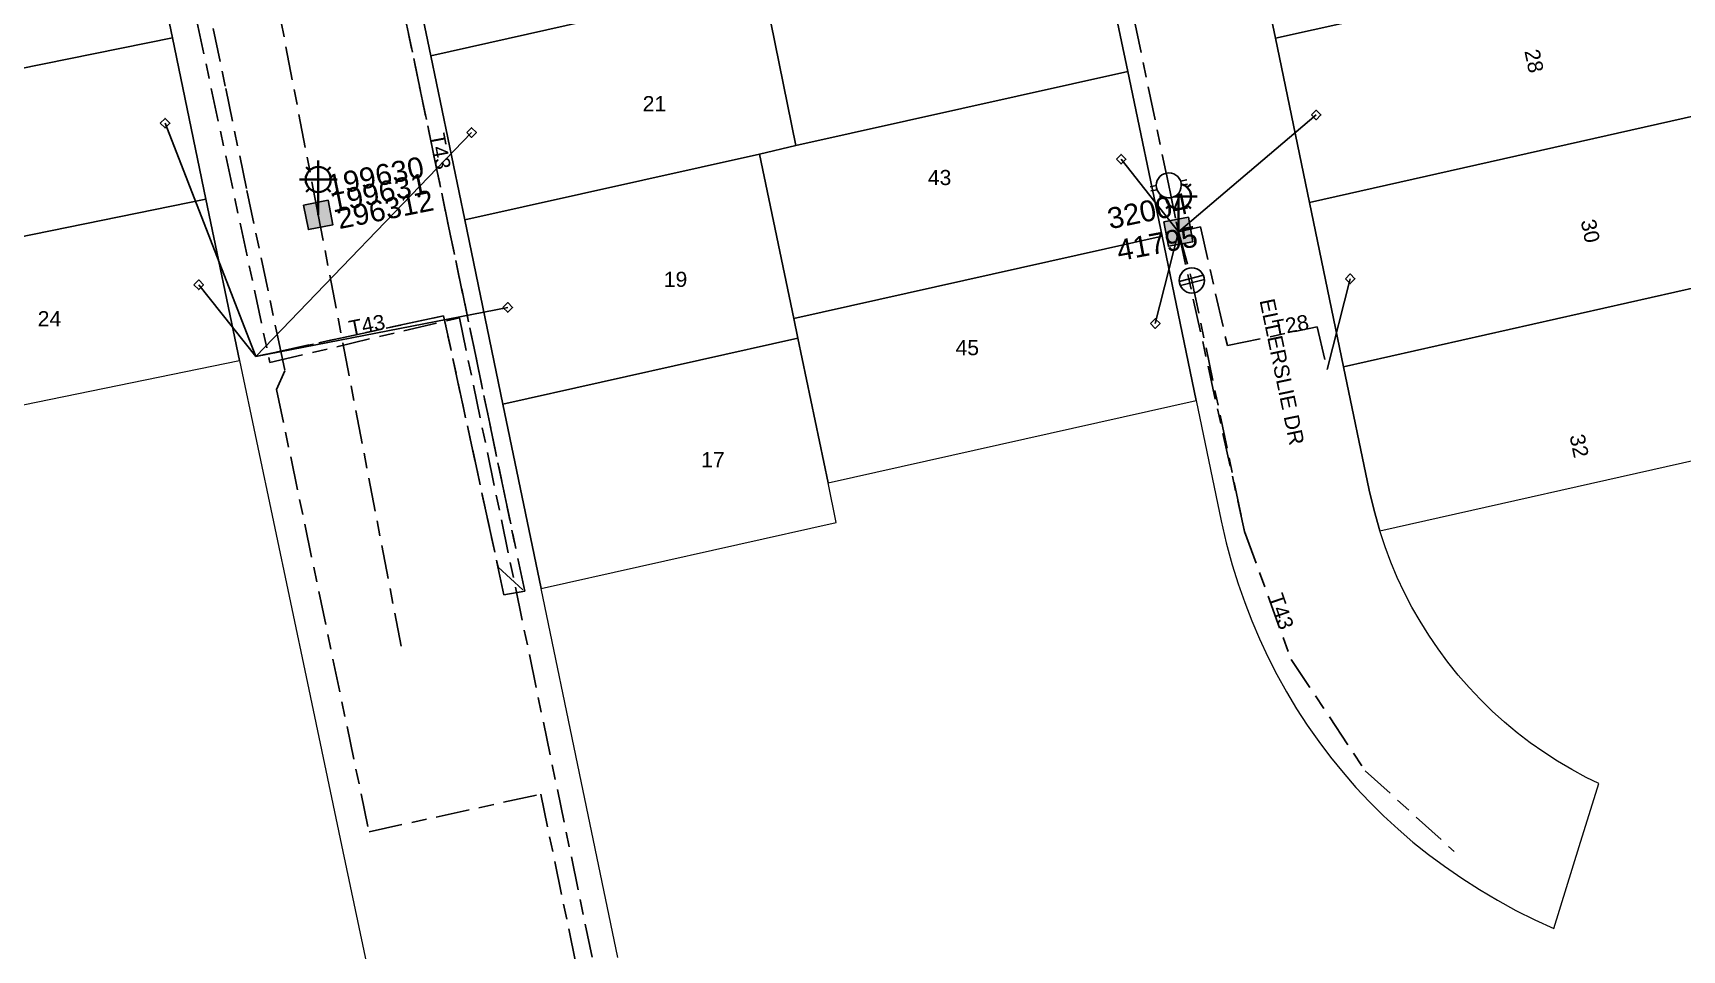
# Model space of a CAD drawing. Header units: metres. Extents: x 314590 to 317940, y 6263421 to 6264427.
# Drawn here: x 317055.2 to 317251.6, y 6263628.8 to 6263738.1 of the extents above; entities that cross this region are included whole.
import ezdxf
from ezdxf.enums import TextEntityAlignment as Align

# ---------------------------------------------------------------- set-up
doc = ezdxf.new("R2010")
doc.units = ezdxf.units.M
doc.linetypes.add('Cable Exist UG', pattern=[8.2, 4, -1.2, 1.8, -1.2])
doc.layers.get('0').update_dxf_attribs({"color": 6})
doc.layers.add('Cadastre Land Parcels_SP_EXT', color=9, linetype='Continuous', lineweight=5)
doc.layers.add('Cadastre Roads_SP_EXT', color=9, linetype='Continuous', lineweight=5)
for name, color, linetype in [('Equip_LV_EXT', 7, 'Continuous'), ('Equip_SP_SL_EXT', 7, 'Continuous'), ('Mains_HV_EXT', 7, 'Continuous'), ('Mains_LV_EXT', 7, 'Continuous'), ('Mains_SL_EXT', 7, 'Continuous'), ('Services_SP_EXT', 7, 'Continuous'), ('SupportsUG_SP_LV_SL_EXT', 7, 'Continuous')]:
    doc.layers.add(name, color=color, linetype=linetype)
doc.styles.add('COLUMN_LABEL', font='arial.ttf')
doc.styles.add('iecARIAL', font='arial.ttf', dxfattribs={"height": 2})
doc.styles.add('POLE_LABEL', font='arial.ttf')
doc.styles.get("Standard").update_dxf_attribs({"font": 'arial.ttf'})

# ---------------------------------------------------------------- blocks, each defined once
blk = doc.blocks.new('COLUMN_EXT')
blk.add_hatch(color=256).paths.add_polyline_path([(-1.49, 1.48), (-1.49, -1.49), (1.48, -1.49), (1.48, 1.48)])
blk.add_lwpolyline([(-1.49, -1.49), (1.48, -1.49), (1.48, 1.48), (-1.49, 1.48)], close=True)
for tag, height, style, flags, p in [('ASSET_NUM', 2.5, 'COLUMN_LABEL', 8, (2, 2)), ('STRUCTURE_PLANT_NUMBER', 0.2, 'POLE_LABEL', 9, (1.81, 0.03)), ('STREET_CODE', 0.2, 'COLUMN_LABEL', 9, (1.81, -0.2))]:
    blk.add_attdef(tag, text='', height=height, dxfattribs=dict(style=style, flags=flags)).set_placement(p, align=Align.MIDDLE_LEFT)
at = {"flags": 9}
for tag, p in [('COLUMN_TYPE', (1.81, -0.4)), ('OWNED_BY', (1.81, -0.6)), ('STATE', (1.81, -0.8)), ('USAGE', (1.81, -1)), ('STREETNAME', (1.81, -1.6)), ('SUBURB', (1.81, -1.8)), ('LEGEND', (1.81, -1.2)), ('LOCATION', (1.81, -1.4)), ('NOTES', (1.81, -2))]:
    blk.add_attdef(tag, text='', height=0.2, dxfattribs=at).set_placement(p, align=Align.MIDDLE_LEFT)
at = {"flags": 1}
blk.add_attdef('Z', (1.81, -2.35), '', height=0.2, dxfattribs=at)
blk = doc.blocks.new('SL_LANTERN_EXT')
at = {"lineweight": 40}
for p, q in [((0, 1.97), (0, 6.47)), ((-2.25, 4.22), (2.25, 4.22)), ((-1.46, 5.68), (-1.06, 5.28)), ((1.46, 5.68), (1.06, 5.28)), ((-1.46, 2.76), (-1.06, 3.16)), ((0, 0), (0, 2.72)), ((1.46, 2.76), (1.06, 3.16))]:
    blk.add_line(p, q, dxfattribs=at)
blk.add_circle((0, 4.22), 1.5, dxfattribs=at)
at = {"style": 'iecARIAL', "flags": 8}
blk.add_attdef('ASSET_NUM', (1.5, 1.5), '', height=2.5, dxfattribs=at)
for tag, p, height, flags in [('OPERATING_VOLTAGE', (0.98, -1.65), 0.2, 9), ('ORIENTATION', (0.98, -1.85), 0.2, 9), ('OWNED_BY', (0.98, -2.05), 0.2, 9), ('CONSTRUCTED_VOLTAGE', (0.98, -0.65), 0.2, 9), ('CONTROL_TYPE', (0.98, -0.85), 0.2, 9), ('LANTERN_PURPOSE', (0.98, -1.05), 0.2, 9), ('LANTERN_TYPE', (0.98, -1.25), 0.2, 9), ('NO_PHASES', (0.98, -1.45), 0.2, 9), ('LNUMBER', (2.18, -3.25), 2.5, 8), ('STATE', (0.98, -2.25), 0.2, 9), ('USAGE', (0.98, -2.45), 0.2, 9), ('CEXIST', (0.98, -2.65), 0.2, 9), ('CNEW', (0.98, -2.85), 0.2, 9), ('CNUMBER', (0.98, -3.05), 0.2, 9), ('CREMOVE', (0.98, -3.25), 0.2, 9), ('CREPLACE', (0.98, -3.45), 0.2, 9), ('LKINGHEIGHT', (0.98, -3.65), 0.2, 9), ('LBRACKET', (0.98, -3.85), 0.2, 9), ('LBRACKETVOCAB', (0.98, -4.05), 0.2, 9), ('LCATEGORY', (0.98, -4.25), 0.2, 9), ('LCHARGE1', (0.98, -4.45), 0.2, 9), ('LCHARGE1PERCENT', (0.98, -4.65), 0.2, 9), ('LCHARGE2', (0.98, -4.85), 0.2, 9), ('LCHARGE2PERCENT', (0.98, -5.05), 0.2, 9), ('LCHARGE3', (0.98, -5.25), 0.2, 9), ('LCHARGE3PERCENT', (0.98, -5.45), 0.2, 9), ('LEXIST', (0.98, -5.65), 0.2, 9), ('LLAMP', (0.98, -5.85), 0.2, 9), ('LLAMPVOCAB', (0.98, -6.05), 0.2, 9), ('LMAST', (0.98, -6.25), 0.2, 9), ('LMASTVOCAB', (0.98, -6.45), 0.2, 9), ('LNEW', (0.98, -6.65), 0.2, 9), ('LANTNUMBER', (0.98, -6.85), 0.2, 9), ('LOUTREACH', (0.98, -7.25), 0.2, 9), ('LOUTREACHVOCAB', (0.98, -7.45), 0.2, 9), ('LRATECODE', (0.98, -7.65), 0.2, 9), ('LREMOVE', (0.98, -7.85), 0.2, 9), ('LREPLACE', (0.98, -8.05), 0.2, 9), ('STREETNAME', (0.98, -9.25), 0.2, 9), ('SUBURB', (0.98, -9.45), 0.2, 1), ('LTYPE', (0.98, -8.25), 0.2, 9), ('LTYPEVOCAB', (0.98, -8.45), 0.2, 9), ('LEGEND', (0.98, -8.65), 0.2, 9), ('LOCATION', (0.98, -8.85), 0.2, 9), ('NOTES', (0.98, -9.05), 0.2, 9)]:
    blk.add_attdef(tag, p, '', height=height, dxfattribs=dict(flags=flags))
blk = doc.blocks.new('CCP_EXT')
at = {"flags": 9}
for tag, p in [('STATE', (0, -1.8)), ('NOTES', (0, -2))]:
    blk.add_attdef(tag, text='', height=0.2, dxfattribs=at).set_placement(p, align=Align.MIDDLE_LEFT)
blk.add_wipeout([(0, 0.57), (0.57, 0), (0, -0.57), (-0.57, 0)])
blk.add_lwpolyline([(-0.57, 0), (0, 0.57), (0.57, 0), (0, -0.57), (-0.57, 0)])
at = {"flags": 1}
blk.add_attdef('Z', (0, 0), '', height=0.2, dxfattribs=at)
at = {"flags": 9}
for tag, p in [('CCP_TYPE', (0, 0)), ('CONSTRUCTED_VOLTAGE', (0, -0.2)), ('OPERATING_VOLTAGE', (0, -0.6)), ('ORIENTATION', (0, -0.8)), ('OWNED_BY', (0, -1)), ('NO_PHASES', (0, -0.4)), ('USAGE', (0, -1.2)), ('LEGEND', (0, -1.4)), ('LIFE_SUPPORT', (0, -1.6))]:
    blk.add_attdef(tag, text='', height=0.2, dxfattribs=at).set_placement(p, align=Align.MIDDLE_LEFT)
blk = doc.blocks.new('LV_UG_LINKS_CLOSED_EXT')
blk.add_wipeout([(-1.06, 1.06), (-1.18, 0.92), (-1.29, 0.76), (-1.37, 0.59), (-1.43, 0.42), (-1.48, 0.23), (-1.49, 0.05), (-1.49, -0.14), (-1.46, -0.33), (-1.41, -0.51), (-1.33, -0.68), (-1.24, -0.84), (-1.12, -0.99), (-0.99, -1.12), (-0.84, -1.24), (-0.68, -1.33), (-0.51, -1.41), (-0.33, -1.46), (-0.14, -1.49), (0.05, -1.49), (0.23, -1.48), (0.42, -1.43), (0.59, -1.37), (0.76, -1.29), (0.92, -1.18), (1.06, -1.06), (1.18, -0.92), (1.29, -0.76), (1.37, -0.59), (1.43, -0.42), (1.48, -0.23), (1.49, -0.05), (1.49, 0.14), (1.46, 0.33), (1.41, 0.51), (1.33, 0.68), (1.24, 0.84), (1.12, 0.99), (0.99, 1.12), (0.84, 1.24), (0.68, 1.33), (0.51, 1.41), (0.33, 1.46), (0.14, 1.49), (-0.05, 1.49), (-0.23, 1.48), (-0.42, 1.43), (-0.59, 1.37), (-0.76, 1.29), (-0.92, 1.18)])
for p, q in [((-0.25, -1.48), (-0.25, 1.48)), ((0.25, -1.48), (0.25, 1.48))]:
    blk.add_line(p, q)
blk.add_circle((0, 0), 1.5)
at = {"flags": 9}
for tag, p in [('ACTUAL_STATUS', (0, 0)), ('CONSTRUCTED_VOLTAGE', (0, -0.2)), ('OPERATING_VOLTAGE', (0, -0.6)), ('ORIENTATION', (0, -0.8)), ('STATE', (0, -1)), ('SWITCH_TYPE', (0, -1.2)), ('NO_PHASES', (0, -0.4)), ('USAGE', (0, -1.4)), ('NOTES', (0, -1.6))]:
    blk.add_attdef(tag, text='', height=0.2, dxfattribs=at).set_placement(p, align=Align.MIDDLE_LEFT)
at = {"flags": 1}
blk.add_attdef('Z', (0, 0), '', height=0.2, dxfattribs=at)
blk = doc.blocks.new('LV_UG_LINKS_OPEN_EXT')
for p, q in [((-0.25, 1.47), (-0.25, 2.22)), ((0.25, 1.47), (0.25, 2.22)), ((-0.25, -1.47), (-0.25, -2.22)), ((0.25, -1.47), (0.25, -2.22))]:
    blk.add_line(p, q)
at = {"flags": 9}
for tag, p in [('ACTUAL_STATUS', (0, 0)), ('CONSTRUCTED_VOLTAGE', (0, -0.2)), ('OPERATING_VOLTAGE', (0, -0.6)), ('ORIENTATION', (0, -0.8)), ('STATE', (0, -1)), ('SWITCH_TYPE', (0, -1.2)), ('NO_PHASES', (0, -0.4)), ('USAGE', (0, -1.4)), ('NOTES', (0, -1.6))]:
    blk.add_attdef(tag, text='', height=0.2, dxfattribs=at).set_placement(p, align=Align.MIDDLE_LEFT)
at = {"flags": 1}
blk.add_attdef('Z', (0, 0), '', height=0.2, dxfattribs=at)
blk.add_wipeout([(-0.25, 1.47), (-0.43, 1.43), (-0.61, 1.36), (-0.77, 1.28), (-0.93, 1.17), (-1.07, 1.05), (-1.19, 0.9), (-1.29, 0.75), (-1.38, 0.58), (-1.44, 0.4), (-1.48, 0.22), (-1.49, 0.03), (-1.49, -0.16), (-1.45, -0.34), (-1.4, -0.52), (-1.32, -0.69), (-1.23, -0.85), (-1.11, -1), (-0.98, -1.13), (-0.83, -1.24), (-0.66, -1.34), (-0.49, -1.41), (-0.31, -1.46), (-0.13, -1.49), (0.06, -1.49), (0.25, -1.47), (0.43, -1.43), (0.61, -1.36), (0.77, -1.28), (0.93, -1.17), (1.07, -1.05), (1.19, -0.9), (1.29, -0.75), (1.38, -0.58), (1.44, -0.4), (1.48, -0.22), (1.49, -0.03), (1.49, 0.16), (1.45, 0.34), (1.4, 0.52), (1.32, 0.69), (1.23, 0.85), (1.11, 1), (0.98, 1.13), (0.83, 1.24), (0.66, 1.34), (0.49, 1.41), (0.31, 1.46), (0.13, 1.49), (-0.06, 1.49)])
blk.add_lwpolyline([(0, -1.49, 1), (0, 1.49, 1)], format="xyb", close=True)

msp = doc.modelspace()

# ---------------------------------------------------------------- linework, layer by layer
at = {"layer": 'Cadastre Land Parcels_SP_EXT', "linetype": 'Continuous'}
for points in [[(317242.1, 6263746.12), (317238.07, 6263765.8), (317199.06, 6263757.07), (317203.15, 6263737.47), (317242.1, 6263746.12)], [(317142.07, 6263744.26), (317137.98, 6263763.84), (317098.49, 6263754.96), (317102.59, 6263735.34), (317142.07, 6263744.26)], [(317071.81, 6263737.5), (317067.81, 6263756.75), (317030.72, 6263749.25), (317034.36, 6263731.68), (317034.75, 6263729.97), (317071.81, 6263737.5)], [(317185.59, 6263733.47), (317181.47, 6263753.08), (317142.31, 6263744.32), (317142.07, 6263744.26), (317146.04, 6263724.67), (317185.59, 6263733.47)], [(317257.84, 6263729.28), (317253.68, 6263748.84), (317242.1, 6263746.12), (317203.15, 6263737.47), (317207.21, 6263717.89), (317257.84, 6263729.28)], [(317146.04, 6263724.67), (317142.07, 6263744.26), (317102.59, 6263735.34), (317106.65, 6263715.81), (317141.73, 6263723.65), (317146.04, 6263724.67)], [(317075.79, 6263718.27), (317071.81, 6263737.5), (317034.75, 6263729.97), (317038.08, 6263713.93), (317038.76, 6263710.72), (317075.79, 6263718.27)], [(317189.66, 6263713.88), (317185.59, 6263733.47), (317146.04, 6263724.67), (317141.73, 6263723.65), (317145.82, 6263704.07), (317189.66, 6263713.88)], [(317211.28, 6263698.3), (317262.01, 6263709.72), (317259.14, 6263723.18), (317257.84, 6263729.28), (317207.21, 6263717.89), (317211.28, 6263698.3)], [(317145.82, 6263704.07), (317141.73, 6263723.65), (317106.65, 6263715.81), (317111.17, 6263693.84), (317146.28, 6263701.72), (317145.82, 6263704.07)], [(317079.81, 6263699.03), (317075.79, 6263718.27), (317038.76, 6263710.72), (317041.78, 6263696.19), (317042.78, 6263691.47), (317079.81, 6263699.03)], [(317193.73, 6263694.27), (317189.66, 6263713.88), (317145.82, 6263704.07), (317146.28, 6263701.72), (317149.89, 6263684.46), (317193.73, 6263694.27)], [(317265.95, 6263691.18), (317262.01, 6263709.72), (317211.28, 6263698.3), (317214.33, 6263683.61), (317214.9, 6263681.18), (317215.59, 6263678.76), (317255.15, 6263687.67), (317266.17, 6263690.15), (317265.95, 6263691.18)], [(317149.89, 6263684.46), (317146.28, 6263701.72), (317111.17, 6263693.84), (317115.73, 6263671.87), (317150.84, 6263679.76), (317149.89, 6263684.46)]]:
    msp.add_lwpolyline(points, close=True, dxfattribs=at)
at = {"layer": 'Mains_SL_EXT', "linetype": 'Cable Exist UG'}
for points in [[(317089.19, 6263716.39), (317081.95, 6263754.09)], [(317099.06, 6263665.01), (317089.19, 6263716.39)]]:
    msp.add_lwpolyline(points, dxfattribs=at)

# ---------------------------------------------------------------- block references
at = {"layer": 'Equip_SP_SL_EXT'}
ref = msp.add_blockref('SL_LANTERN_EXT', (317089.19, 6263716.39), dxfattribs=at)
ref.add_attrib('ASSET_NUM', '199630', dxfattribs={"layer": '0', "height": 2.5, "rotation": 11.5078, "style": 'iecARIAL'}).set_placement((317090.69, 6263717.89), align=Align.BOTTOM_LEFT)
ref = msp.add_blockref('SL_LANTERN_EXT', (317089.19, 6263716.39), dxfattribs=at)
ref.add_attrib('ASSET_NUM', '199631', dxfattribs={"layer": '0', "height": 2.5, "rotation": 11.4286, "style": 'iecARIAL'}).set_placement((317090.69, 6263717.89), align=Align.MIDDLE_LEFT)
ref = msp.add_blockref('SL_LANTERN_EXT', (317191.61, 6263714.38), dxfattribs=at)
ref.add_attrib('ASSET_NUM', '32004', dxfattribs={"layer": '0', "height": 2.5, "rotation": 11.5045, "style": 'iecARIAL'}).set_placement((317193.11, 6263715.88), align=Align.BOTTOM_RIGHT)
at = {"layer": 'SupportsUG_SP_LV_SL_EXT'}
ref = msp.add_blockref('COLUMN_EXT', (317089.19, 6263716.39), dxfattribs=dict(at, rotation=280.8745737052119))
ref.add_attrib('ASSET_NUM', '296312', dxfattribs={"layer": '0', "height": 2.5, "rotation": 11.3336, "style": 'COLUMN_LABEL'}).set_placement((317091.19, 6263717.14), align=Align.TOP_LEFT)
ref = msp.add_blockref('COLUMN_EXT', (317191.61, 6263714.38), dxfattribs=dict(at, rotation=280.5746442013753))
ref.add_attrib('ASSET_NUM', '41795', dxfattribs={"layer": '0', "height": 2.5, "rotation": 10.6109, "style": 'COLUMN_LABEL'}).set_placement((317193.61, 6263715.13), align=Align.TOP_RIGHT)

# ---------------------------------------------------------------- texts
at = {"layer": 'Cadastre Land Parcels_SP_EXT'}
for s, rotation, p in [('28', 281.7131, (317232.8, 6263735.92)), ('30', 281.727, (317239.5, 6263715.67)), ('32', 281.7273, (317238.17, 6263690.07))]:
    msp.add_text(s, height=1.8, rotation=rotation, dxfattribs=at).set_placement(p)
for s, p in [('21', (317127.82, 6263728.75)), ('43', (317161.77, 6263719.95)), ('19', (317130.33, 6263707.82)), ('24', (317055.78, 6263703.13)), ('45', (317165.07, 6263699.68)), ('17', (317134.78, 6263686.33))]:
    msp.add_text(s, height=1.8, dxfattribs=at).set_placement(p)
at = {"layer": 'Cadastre Roads_SP_EXT'}
msp.add_text('ELLERSLIE DR', height=1.8, rotation=281.7385, dxfattribs=at).set_placement((317201.26, 6263706.2))
at = {"layer": 'Mains_LV_EXT'}
for s, rotation, p in [('T43', 280.6208, (317102.44, 6263725.94)), ('T43', 11.1414, (317093.03, 6263701.98)), ('T28', 10.7111, (317203.01, 6263701.99)), ('T43', 288.8098, (317202.3, 6263670.92))]:
    msp.add_text(s, height=1.8, rotation=rotation, dxfattribs=at).set_placement(p)

# ---------------------------------------------------------------- next in the draw order: block references
at = {"layer": 'Services_SP_EXT'}
for p in [(317208.01, 6263728.3), (317070.95, 6263727.32), (317107.45, 6263726.2), (317184.79, 6263723.03), (317074.95, 6263708.07), (317212.06, 6263708.79), (317111.75, 6263705.37), (317188.85, 6263703.45)]:
    msp.add_blockref('CCP_EXT', p, dxfattribs=at)

# ---------------------------------------------------------------- next in the draw order: linework, layer by layer
at = {"layer": 'Cadastre Roads_SP_EXT', "linetype": 'Continuous'}
for points in [[(317124.85, 6263627.93), (317120.29, 6263649.9), (317115.73, 6263671.87), (317111.17, 6263693.84), (317106.65, 6263715.81), (317102.59, 6263735.34), (317098.49, 6263754.96), (317097.8, 6263757.93), (317093.73, 6263777.56), (317089.67, 6263797.14), (317085.61, 6263816.69), (317081.54, 6263836.32), (317077.48, 6263855.9), (317073.42, 6263875.48), (317068.87, 6263897.53), (317066.88, 6263907.17), (317064.94, 6263916.12), (317061.13, 6263934.73), (317057.26, 6263953.37), (317052.42, 6263976.78), (317051.63, 6263980.58), (317050.62, 6263985.48), (317045.65, 6264009.51), (317035.49, 6264058.47)], [(317048.25, 6263851.22), (317050.18, 6263841.79), (317052.03, 6263832.62), (317053.86, 6263823.35), (317053.99, 6263822.72), (317057.14, 6263807.62), (317060.35, 6263792.17), (317063.4, 6263777.66), (317066.33, 6263763.67), (317067.21, 6263759.68), (317067.21, 6263759.66), (317067.26, 6263759.43), (317067.81, 6263756.75), (317071.81, 6263737.5), (317075.79, 6263718.27), (317079.81, 6263699.03), (317083.87, 6263679.82), (317087.9, 6263660.59), (317091.95, 6263641.32), (317096.08, 6263621.76)], [(317181.47, 6263753.08), (317185.59, 6263733.47), (317189.66, 6263713.88), (317193.73, 6263694.27), (317196.71, 6263679.95), (317197.31, 6263677.33), (317198.01, 6263674.71), (317198.74, 6263672.46), (317199.5, 6263670.23), (317200.34, 6263668.04), (317201.26, 6263665.87), (317202.25, 6263663.74), (317203.32, 6263661.64), (317204.46, 6263659.58), (317205.67, 6263657.57), (317206.95, 6263655.59), (317208.31, 6263653.67), (317209.73, 6263651.79), (317211.21, 6263649.96), (317212.75, 6263648.19), (317214.36, 6263646.47), (317216.03, 6263644.81), (317217.76, 6263643.21), (317219.54, 6263641.68), (317221.37, 6263640.2), (317223.29, 6263638.81), (317225.36, 6263637.38), (317227.46, 6263636.03), (317229.61, 6263634.75), (317231.8, 6263633.54), (317234.04, 6263632.42), (317236.31, 6263631.39), (317239.33, 6263641.13), (317241.66, 6263648.64), (317240.18, 6263649.37), (317238.45, 6263650.31), (317236.76, 6263651.31), (317235.11, 6263652.38), (317233.51, 6263653.51), (317231.95, 6263654.71), (317230.44, 6263655.97), (317228.98, 6263657.29), (317227.57, 6263658.66), (317226.22, 6263660.09), (317224.93, 6263661.57), (317223.7, 6263663.1), (317222.53, 6263664.69), (317221.42, 6263666.31), (317220.38, 6263667.98), (317219.41, 6263669.68), (317218.5, 6263671.43), (317217.66, 6263673.21), (317216.9, 6263675.02), (317216.21, 6263676.86), (317215.59, 6263678.76), (317214.9, 6263681.18), (317214.33, 6263683.61), (317211.28, 6263698.3), (317207.21, 6263717.89), (317203.15, 6263737.47), (317199.06, 6263757.07)]]:
    msp.add_lwpolyline(points, dxfattribs=at)
at = {"layer": 'Mains_HV_EXT', "linetype": 'Cable Exist UG'}
msp.add_lwpolyline([(317039.66, 6263920.19), (317043.52, 6263900.79), (317047.24, 6263882.05), (317051.28, 6263861.43), (317052.96, 6263853.41), (317055.1, 6263843.01), (317056.7, 6263835.31), (317058.9, 6263824.47), (317059.04, 6263823.91), (317062.16, 6263808.69), (317065.06, 6263794.69), (317066.68, 6263786.77), (317078.17, 6263731.47), (317078.17, 6263731.47), (317080.69, 6263719.29), (317084.37, 6263701.82), (317085.21, 6263697.81), (317084.23, 6263695.59), (317095.23, 6263642.9), (317115.67, 6263647.39), (317115.67, 6263647.39), (317119.94, 6263626.9)], dxfattribs=at)
at = {"layer": 'Mains_LV_EXT', "linetype": 'Cable Exist UG'}
for points in [[(317095.53, 6263759.12), (317112.57, 6263677.32)], [(317113.77, 6263671.55), (317111.3, 6263671.12), (317104.11, 6263704.38), (317081.76, 6263699.53)]]:
    msp.add_lwpolyline(points, dxfattribs=at)
at = {"layer": 'Mains_SL_EXT', "linetype": 'Cable Exist UG'}
for points in [[(317113.77, 6263671.55), (317095.53, 6263759.12)], [(317081.76, 6263699.53), (317104.11, 6263704.38), (317110.59, 6263674.42), (317113.77, 6263671.55)]]:
    msp.add_lwpolyline(points, dxfattribs=at)
at = {"layer": 'Services_SP_EXT'}
for points in [[(317070.95, 6263727.32), (317081.76, 6263699.53)], [(317107.45, 6263726.2), (317081.76, 6263699.53)], [(317212.06, 6263708.79), (317209.32, 6263697.99)], [(317074.95, 6263708.07), (317081.76, 6263699.53)], [(317111.75, 6263705.37), (317081.76, 6263699.53)]]:
    msp.add_lwpolyline(points, dxfattribs=at)

# ---------------------------------------------------------------- next in the draw order: block references
at = {"layer": 'Equip_LV_EXT'}
for name, p, rotation in [('LV_UG_LINKS_OPEN_EXT', (317190.46, 6263719.91), 280.6444722958359), ('LV_UG_LINKS_CLOSED_EXT', (317193.21, 6263708.59), 284.3187505957603)]:
    msp.add_blockref(name, p, dxfattribs=dict(at, rotation=rotation))

# ---------------------------------------------------------------- next in the draw order: linework, layer by layer
at = {"layer": 'Mains_HV_EXT', "linetype": 'Cable Exist UG'}
msp.add_lwpolyline([(317067.88, 6263771.56), (317083.43, 6263698.8), (317106, 6263704.15), (317147.64, 6263503.37), (317155.07, 6263497.65), (317167.91, 6263497.15), (317443.51, 6263568.15), (317489.73, 6263577.96), (317492.13, 6263567.87), (317508.82, 6263570.57), (317525.32, 6263567.76), (317551.35, 6263551.05), (317601.82, 6263518.36), (317674.07, 6263469.2), (317678.37, 6263469.79), (317700.27, 6263463.92), (317747.74, 6263451.28), (317762.29, 6263444.27), (317799.46, 6263420.91), (317824.15, 6263459.68), (317848.58, 6263446.33), (317852.2, 6263447.41)], dxfattribs=at)
at = {"layer": 'Mains_LV_EXT', "linetype": 'Cable Exist UG'}
for points in [[(317179.64, 6263771.77), (317190.46, 6263719.91)], [(317190.46, 6263719.91), (317191.61, 6263714.38)], [(317191.61, 6263714.38), (317194.23, 6263714.98), (317197.44, 6263700.82), (317208.14, 6263703.06), (317209.32, 6263697.99)], [(317191.61, 6263714.38), (317193.21, 6263708.59)], [(317193.21, 6263708.59), (317199.49, 6263678.66), (317205.03, 6263663.42), (317213.86, 6263650.18), (317224.43, 6263640.55)]]:
    msp.add_lwpolyline(points, dxfattribs=at)
at = {"layer": 'Mains_SL_EXT', "linetype": 'Cable Exist UG'}
for points in [[(317179.64, 6263771.77), (317191.61, 6263714.38)], [(317191.61, 6263714.38), (317199.49, 6263678.66), (317205.03, 6263663.42), (317213.86, 6263650.18), (317224.43, 6263640.55)]]:
    msp.add_lwpolyline(points, dxfattribs=at)
at = {"layer": 'Services_SP_EXT'}
for points in [[(317208.01, 6263728.3), (317191.61, 6263714.38)], [(317184.79, 6263723.03), (317191.61, 6263714.38)], [(317188.85, 6263703.45), (317191.61, 6263714.38)]]:
    msp.add_lwpolyline(points, dxfattribs=at)

doc.saveas('drawing.dxf')
